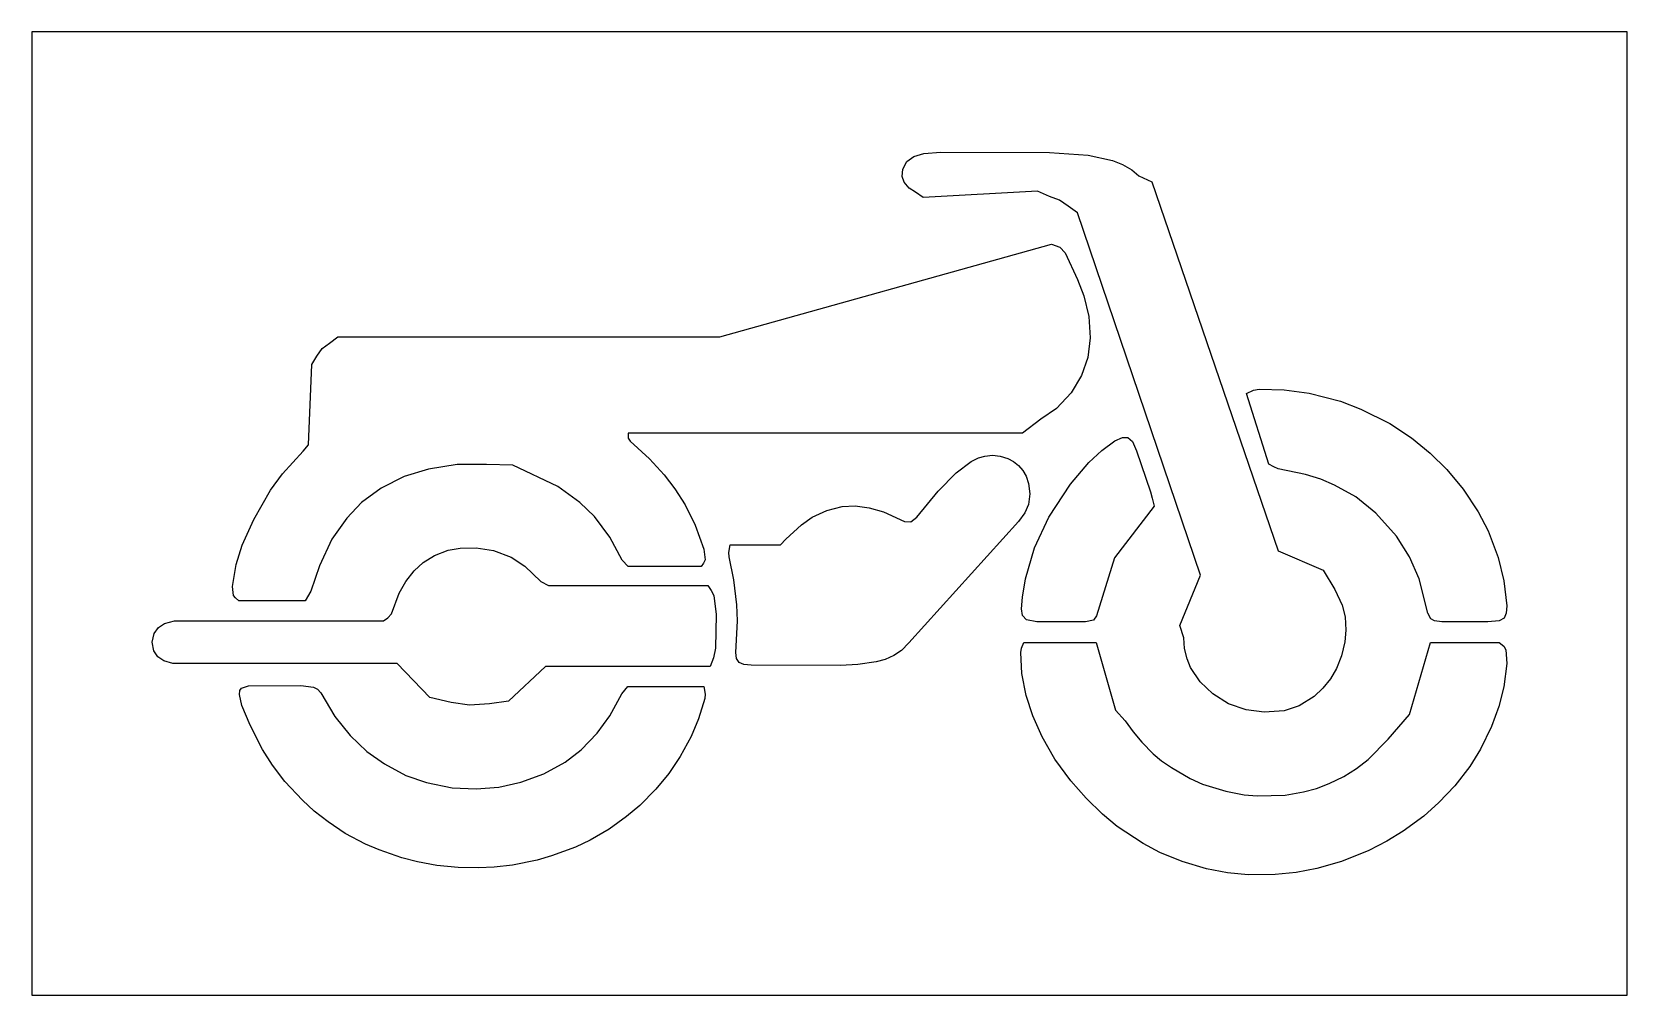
# Model space of a CAD drawing. Header units: inches. Extents: x 0 to 53, y 0 to 32.
import ezdxf

# ---------------------------------------------------------------- set-up
doc = ezdxf.new("R2010")
doc.units = ezdxf.units.IN
doc.header["$MEASUREMENT"] = 0
doc.layers.add('CUT', color=1, linetype='Continuous')

msp = doc.modelspace()

# ---------------------------------------------------------------- linework, layer by layer
at = {"layer": 'CUT'}
for points in [[(0, 0), (53, 0), (53, 32), (0, 32)], [(38.494, 10.885), (38.379, 11.174), (38.299, 11.518), (38.271, 11.867), (38.144, 12.279), (38.829, 13.948), (34.745, 25.988), (34.434, 26.216), (34.137, 26.406), (33.806, 26.534), (33.408, 26.708), (29.613, 26.495), (29.36, 26.681), (29.142, 26.813), (28.982, 27.004), (28.917, 27.197), (28.931, 27.44), (29.069, 27.691), (29.304, 27.866), (29.631, 27.964), (30.204, 28), (33.806, 27.997), (35.089, 27.907), (35.905, 27.733), (36.236, 27.598), (36.542, 27.417), (36.782, 27.217), (37.209, 27.015), (41.412, 14.764), (42.907, 14.116), (43.286, 13.472), (43.534, 12.952), (43.628, 12.567), (43.659, 12.129), (43.623, 11.739), (43.512, 11.27), (43.348, 10.855), (43.146, 10.507), (42.894, 10.194), (42.6, 9.919), (42.108, 9.614), (41.604, 9.449), (40.947, 9.398), (40.339, 9.477), (39.759, 9.679), (39.236, 10.007), (38.812, 10.402)], [(6.759, 13.201), (6.701, 13.277), (6.663, 13.574), (6.79, 14.303), (6.988, 14.946), (7.379, 15.798), (7.926, 16.773), (8.322, 17.318), (9.015, 18.075), (9.195, 18.278), (9.305, 20.95), (9.47, 21.231), (9.646, 21.478), (9.885, 21.663), (10.166, 21.866), (22.86, 21.866), (33.873, 24.948), (34.148, 24.85), (34.334, 24.661), (34.745, 23.772), (34.949, 23.228), (35.12, 22.541), (35.164, 21.835), (35.079, 21.18), (34.872, 20.59), (34.532, 20.011), (34.042, 19.489), (33.526, 19.135), (32.909, 18.674), (19.809, 18.674), (19.812, 18.507), (19.879, 18.404), (20.52, 17.813), (21.009, 17.285), (21.365, 16.821), (21.702, 16.29), (22.033, 15.609), (22.326, 14.816), (22.366, 14.461), (22.314, 14.348), (22.238, 14.238), (19.81, 14.238), (19.61, 14.447), (19.204, 15.219), (18.687, 15.897), (18.201, 16.362), (17.475, 16.897), (15.983, 17.608), (15.108, 17.626), (14.128, 17.625), (13.18, 17.477), (12.37, 17.224), (11.605, 16.847), (10.955, 16.368), (10.459, 15.849), (9.97, 15.15), (9.55, 14.256), (9.262, 13.416), (9.078, 13.104), (6.877, 13.104)], [(45.342, 15.245), (44.65, 16.014), (43.986, 16.551), (43.283, 16.946), (42.829, 17.136), (42.314, 17.3), (41.405, 17.486), (41.263, 17.55), (41.101, 17.637), (40.357, 19.99), (40.583, 20.098), (40.771, 20.133), (41.61, 20.112), (42.439, 19.995), (43.481, 19.732), (44.149, 19.464), (45.12, 18.986), (45.833, 18.513), (46.462, 18.003), (47.008, 17.466), (47.556, 16.809), (48.051, 16.057), (48.385, 15.419), (48.714, 14.534), (48.902, 13.761), (48.999, 12.934), (48.984, 12.687), (48.919, 12.528), (48.747, 12.429), (48.37, 12.401), (46.842, 12.405), (46.603, 12.439), (46.483, 12.504), (46.377, 12.685), (46.095, 13.828), (45.775, 14.562)], [(37.17, 16.723), (37.216, 16.509), (37.287, 16.241), (35.972, 14.531), (35.371, 12.602), (35.276, 12.452), (35.002, 12.405), (33.386, 12.403), (33.04, 12.462), (32.916, 12.608), (32.882, 12.837), (32.909, 13.224), (33.013, 13.831), (33.315, 14.862), (33.787, 15.882), (34.503, 16.974), (35.121, 17.689), (35.548, 18.088), (35.978, 18.409), (36.237, 18.529), (36.407, 18.524), (36.564, 18.391), (36.704, 18.084)], [(32.994, 16.023), (32.784, 15.739), (29.141, 11.703), (28.893, 11.448), (28.633, 11.278), (28.348, 11.153), (28.048, 11.07), (27.443, 10.978), (26.867, 10.954), (23.897, 10.956), (23.65, 10.978), (23.495, 11.046), (23.413, 11.184), (23.389, 11.378), (23.441, 12.436), (23.426, 12.967), (23.324, 13.791), (23.164, 14.557), (23.158, 14.706), (23.198, 14.96), (24.877, 14.96), (25.052, 15.142), (25.567, 15.622), (25.928, 15.88), (26.409, 16.101), (26.916, 16.228), (27.348, 16.254), (27.823, 16.192), (28.289, 16.052), (28.997, 15.729), (29.199, 15.724), (29.406, 15.879), (30.106, 16.747), (30.709, 17.351), (31.21, 17.727), (31.446, 17.847), (31.656, 17.909), (31.915, 17.933), (32.173, 17.906), (32.42, 17.829), (32.613, 17.729), (32.785, 17.595), (32.927, 17.431), (33.033, 17.241), (33.114, 16.993), (33.151, 16.648), (33.11, 16.304)], [(16.373, 14.254), (16.908, 13.746), (17.165, 13.612), (22.455, 13.612), (22.57, 13.439), (22.658, 13.28), (22.734, 12.641), (22.711, 11.528), (22.645, 11.203), (22.533, 10.914), (17.067, 10.914), (15.83, 9.764), (15.2, 9.675), (14.542, 9.632), (13.933, 9.725), (13.226, 9.889), (12.137, 11.012), (4.68, 11.012), (4.387, 11.103), (4.18, 11.234), (4.047, 11.437), (4, 11.724), (4.064, 12.011), (4.203, 12.215), (4.405, 12.348), (4.733, 12.439), (11.686, 12.439), (11.822, 12.534), (11.944, 12.67), (12.204, 13.357), (12.421, 13.746), (12.7, 14.096), (12.997, 14.367), (13.374, 14.605), (13.833, 14.778), (14.229, 14.848), (14.766, 14.857), (15.339, 14.77), (15.925, 14.548)], [(48.124, 8.165), (47.77, 7.593), (47.275, 6.952), (46.748, 6.398), (46.245, 5.947), (45.556, 5.441), (45.019, 5.114), (44.422, 4.806), (43.507, 4.434), (42.691, 4.201), (42.003, 4.072), (41.31, 4.002), (40.415, 4), (39.72, 4.067), (39.028, 4.192), (38.216, 4.435), (37.475, 4.736), (36.922, 5.034), (36.059, 5.606), (35.574, 6.008), (35.025, 6.542), (34.52, 7.116), (33.989, 7.843), (33.565, 8.585), (33.253, 9.276), (33.033, 9.954), (32.888, 10.683), (32.856, 11.381), (32.884, 11.528), (32.952, 11.716), (35.357, 11.716), (35.998, 9.467), (36.328, 9.107), (36.589, 8.742), (36.878, 8.398), (37.258, 8.018), (37.53, 7.785), (37.863, 7.557), (38.488, 7.199), (38.895, 7.01), (39.666, 6.771), (40.274, 6.658), (40.711, 6.619), (41.642, 6.647), (42.249, 6.751), (42.683, 6.865), (43.102, 7.025), (43.585, 7.265), (44.004, 7.528), (44.397, 7.828), (45.058, 8.501), (45.772, 9.317), (46.471, 11.717), (48.754, 11.717), (48.902, 11.589), (48.968, 11.475), (49, 11.021), (48.901, 10.24), (48.742, 9.588), (48.496, 8.919)], [(7.997, 7.635), (7.656, 8.164), (7.248, 8.966), (6.977, 9.626), (6.892, 9.991), (6.913, 10.124), (6.966, 10.197), (7.196, 10.276), (8.939, 10.287), (9.357, 10.235), (9.49, 10.16), (9.596, 10.044), (10.069, 9.252), (10.574, 8.621), (11.129, 8.096), (11.715, 7.679), (12.428, 7.298), (13.105, 7.059), (13.965, 6.885), (14.76, 6.849), (15.51, 6.903), (16.247, 7.069), (17.006, 7.349), (17.713, 7.74), (18.248, 8.15), (18.78, 8.698), (19.203, 9.278), (19.605, 10.011), (19.805, 10.249), (22.327, 10.249), (22.366, 10.001), (22.356, 9.85), (22.145, 9.174), (21.904, 8.593), (21.538, 7.922), (21.164, 7.361), (20.735, 6.84), (20.2, 6.303), (19.76, 5.928), (19.175, 5.508), (18.552, 5.147), (18.063, 4.92), (17.26, 4.624), (16.786, 4.486), (15.968, 4.321), (15.364, 4.252), (14.833, 4.229), (14.162, 4.241), (13.458, 4.31), (12.806, 4.428), (12.294, 4.561), (11.536, 4.822), (11.082, 5.016), (10.406, 5.374), (9.848, 5.752), (9.382, 6.106), (8.99, 6.475), (8.403, 7.097)]]:
    msp.add_lwpolyline(points, close=True, dxfattribs=at)

doc.saveas('drawing.dxf')
